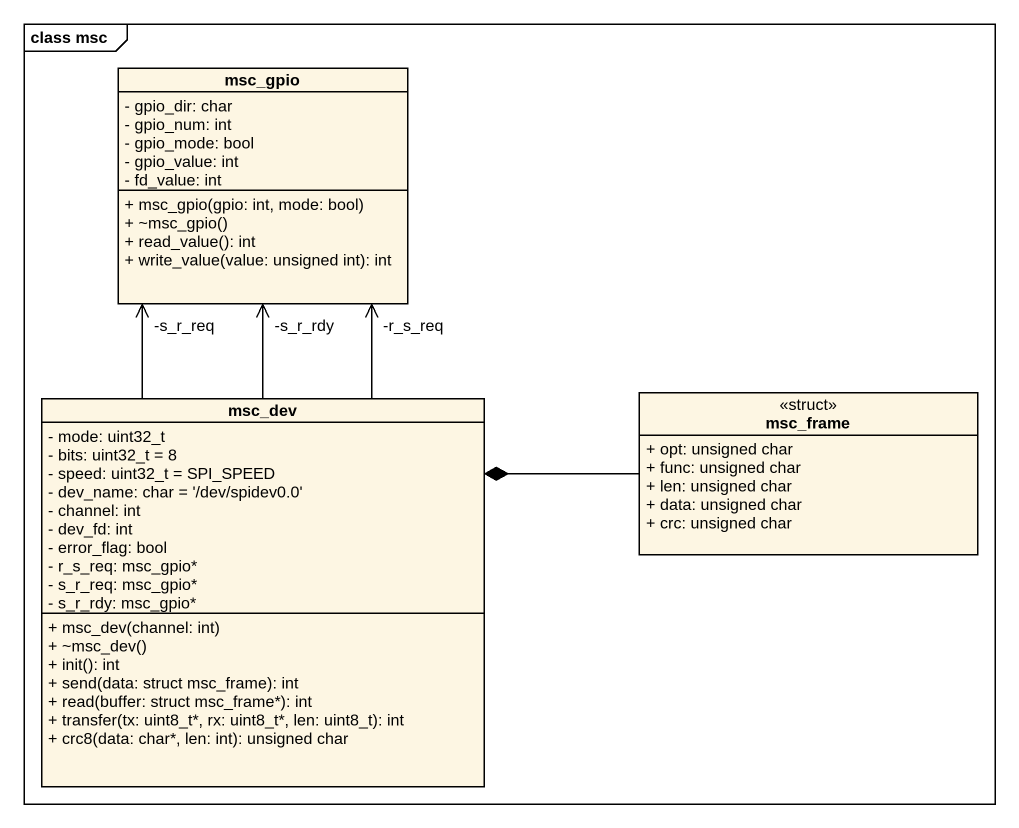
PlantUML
@startuml
mainframe class msc
hide circle
hide empty members
skinparam classAttributeIconSize 0
class msc_gpio {
  - gpio_dir: char
  - gpio_num: int
  - gpio_mode: bool
  - gpio_value: int
  - fd_value: int
  + msc_gpio(gpio: int, mode: bool)
  + ~msc_gpio()
  + read_value(): int
  + write_value(value: unsigned int): int
}
class msc_dev {
  - mode: uint32_t
  - bits: uint32_t = 8
  - speed: uint32_t = SPI_SPEED
  - dev_name: char = '/dev/spidev0.0'
  - channel: int
  - dev_fd: int
  - error_flag: bool
  - r_s_req: msc_gpio*
  - s_r_req: msc_gpio*
  - s_r_rdy: msc_gpio*
  + msc_dev(channel: int)
  + ~msc_dev()
  + init(): int
  + send(data: struct msc_frame): int
  + read(buffer: struct msc_frame*): int
  + transfer(tx: uint8_t*, rx: uint8_t*, len: uint8_t): int
  + crc8(data: char*, len: int): unsigned char
}
class msc_frame <<struct>> {
  + opt: unsigned char
  + func: unsigned char
  + len: unsigned char
  + data: unsigned char
  + crc: unsigned char
}
msc_dev -up-> "-s_r_rdy" msc_gpio
msc_dev -up-> "-s_r_req" msc_gpio
msc_dev -up-> "-r_s_req" msc_gpio
msc_frame -left-* msc_dev
@enduml
